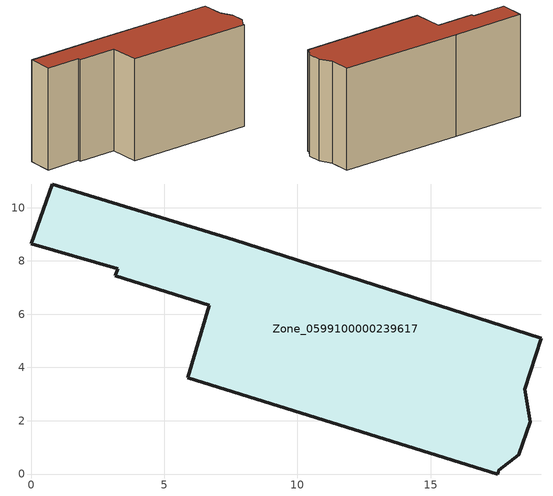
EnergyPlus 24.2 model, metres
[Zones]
Zone_0599100000239617
 floor ground (C_G): 18.55,3.19 18.74,1.97 18.32,0.73 17.57,0.14 17.53,0 5.88,3.61 6.69,6.34 3.16,7.44 3.25,7.71 0,8.65 0.8,10.89 7.62,8.79 19.17,5.1 z0
 wall outside (C_F): 7.62,8.79 0.8,10.89 0,8.65 3.25,7.71 3.16,7.44 6.69,6.34 5.88,3.61 17.53,0 17.57,0.14 18.32,0.73 18.74,1.97 18.55,3.19 19.17,5.1 7.62,8.79 z0:9.49
 roof outside (C_R): 19.17,5.1 7.62,8.79 0.8,10.89 0,8.65 3.25,7.71 3.16,7.44 6.69,6.34 5.88,3.61 17.53,0 17.57,0.14 18.32,0.73 18.74,1.97 18.55,3.19 z9.49
[BUILDING]
Pand.0599100000239617: North Axis=0; Terrain=City; Loads Convergence Tolerance Value=0.04; Temperature Convergence Tolerance Value=0.4; Solar Distribution=FullExterior; Maximum Number of Warmup Days=25; Minimum Number of Warmup Days=1
[Site:Location]
Rotterdam.The.Hague.AP_ZH_NLD Design_Conditions: Latitude=51.96; Longitude=4.45; Time Zone=1; Elevation=-4.5
[SITE:GROUNDTEMPERATURE:BUILDINGSURFACE]
18, 18, 18, 18, 18, 18, 18, 18, 18, 18, 18, 18
[MATERIAL] Thermal Absorptance=0.9; Solar Absorptance=0.7; Visible Absorptance=0.7
Name | Roughness | Thickness | Conductivity | Density | Specific Heat
G.TI.1946 | MediumSmooth | 0.15 | 1 | 540 | 1210
F.TI.1946 | Rough | 0.3 | 0.857143 | 1920 | 840
R.TI.1946 | MediumRough | 0.2 | 0.1 | 1500 | 1000
[CONSTRUCTION]
C_G: G.TI.1946
C_F: F.TI.1946
C_R: R.TI.1946
[ZONE]
Zone_0599100000239617: Type=1; Multiplier=1; Ceiling Height=Autocalculate; Volume=Autocalculate; Floor Area=autocalculate; Part of Total Floor Area=Yes
[ZONEINFILTRATION:DESIGNFLOWRATE]
Infil_Zone_0599100000239617: Zone or ZoneList or Space or SpaceList=Zone_0599100000239617; Schedule=AlwaysOn; Design Flow Rate Calculation Method=Flow/Area; Flow Rate per Floor Area=0.003; Constant Term Coefficient=1; Temperature Term Coefficient=0; Velocity Term Coefficient=0; Velocity Squared Term Coefficient=0
[HVACTEMPLATE:ZONE:IDEALLOADSAIRSYSTEM]
Zone_0599100000239617: Maximum Heating Supply Air Temperature=50; Minimum Cooling Supply Air Temperature=13; Maximum Heating Supply Air Humidity Ratio=0.0156; Minimum Cooling Supply Air Humidity Ratio=0.0077; Heating Limit=NoLimit; Cooling Limit=NoLimit; Dehumidification Control Type=ConstantSensibleHeatRatio; Cooling Sensible Heat Ratio=0.7; Dehumidification Setpoint=60; Humidification Control Type=None; Humidification Setpoint=30; Outdoor Air Method=None; Outdoor Air Flow Rate per Person=0.00944; Outdoor Air Flow Rate per Zone Floor Area=0; Outdoor Air Flow Rate per Zone=0; Demand Controlled Ventilation Type=None; Outdoor Air Economizer Type=NoEconomizer; Heat Recovery Type=None; Sensible Heat Recovery Effectiveness=0.7; Latent Heat Recovery Effectiveness=0.65
[ZONECONTROL:THERMOSTAT]
ThermostatControl_Zone_0599100000239617: Zone or ZoneList=Zone_0599100000239617; Control Type Schedule=DualSetpointControlType; Control 1=Thermostat_Zone_0599100000239617; Temperature Difference Between Cutout And Setpoint=0
[THERMOSTATSETPOINT:DUALSETPOINT]
Thermostat_Zone_0599100000239617: Heating Setpoint Temperature Schedule=HeatingSetpoint_Zone_0599100000239617; Cooling Setpoint Temperature Schedule=CoolingSetpoint_Zone_0599100000239617
[SCHEDULE:COMPACT]
HeatingSetpoint_Zone_0599100000239617: Through: 12/31, For: AllDays, Until: 24:00, 21
CoolingSetpoint_Zone_0599100000239617: Through: 12/31, For: AllDays, Until: 24:00, 24
DualSetpointControlType: Through: 12/31, For: AllDays, Until: 24:00, 4
AlwaysOn: Through: 12/31, For: AllDays, Until: 24:00, 1
